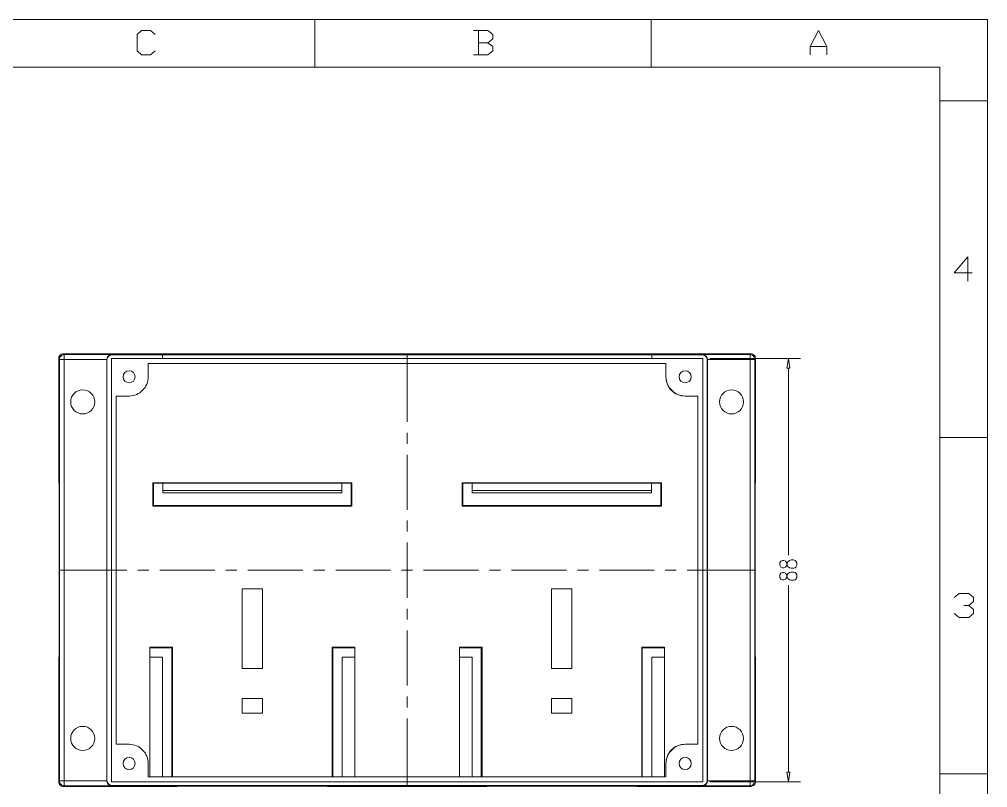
# Model space of a CAD drawing. Header units: millimetres. Extents: x -153 to 267, y -261 to 71.
# Drawn here: x 65.6 to 267.1, y -123.8 to 36 of the extents above; entities that cross this region are included whole.
import ezdxf

# ---------------------------------------------------------------- set-up
doc = ezdxf.new("R2010")
doc.units = ezdxf.units.MM

msp = doc.modelspace()

# ---------------------------------------------------------------- hatches: boundary and pattern name
h = msp.add_hatch(color=0)
h.dxf.hatch_style = 2
h.paths.add_polyline_path([(267.07, 36.01), (267.07, 35.85), (266.94, 35.88), (266.91, 36.01)])
h = msp.add_hatch(color=0)
h.dxf.hatch_style = 2
h.paths.add_polyline_path([(267.07, 18.87), (266.94, 18.91), (266.91, 19.03), (266.94, 19.15), (267.07, 19.18)])
h = msp.add_hatch(color=0)
h.dxf.hatch_style = 2
h.paths.add_polyline_path([(267.07, -51.11), (266.94, -51.08), (266.91, -50.95), (266.94, -50.83), (267.07, -50.8)])
h = msp.add_hatch(color=0)
h.dxf.hatch_style = 2
h.paths.add_polyline_path([(267.07, -121.09), (266.94, -121.06), (266.91, -120.93), (266.94, -120.81), (267.07, -120.78)])

# ---------------------------------------------------------------- linework, layer by layer
at = {"color": 0, "lineweight": 0}
for points in [[(-152.85, 36.01), (267.07, 36.01)], [(127.1, 26.04), (127.1, 36.01)], [(197.09, 26.04), (197.09, 36.01)], [(267.07, -260.9), (267.07, 36.01)], [(267.07, -260.9), (267.07, 36.01)], [(93.86, 29.49), (92.93, 28.66), (91.05, 28.66), (90.12, 29.49), (90.12, 32.83), (91.05, 33.66), (92.93, 33.66), (93.86, 32.83)], [(163.13, 31.16), (164.12, 31.99), (164.12, 32.83), (163.13, 33.66), (160.13, 33.66)], [(161.12, 33.66), (161.12, 28.66)], [(230.12, 28.66), (230.12, 30.33), (231.88, 33.66), (233.6, 30.33), (233.6, 28.66)], [(160.13, 28.66), (163.13, 28.66), (164.12, 29.49), (164.12, 30.33), (163.13, 31.16), (161.12, 31.16)], [(230.12, 30.33), (233.6, 30.33)], [(-142.88, 26.04), (257.1, 26.04)], [(257.1, -250.92), (257.1, 26.04)], [(257.1, 19.03), (267.07, 19.03)], [(263.86, -16.75), (260.12, -16.75), (262.93, -13.41), (262.93, -18.42)], [(74.81, -33.57), (74.62, -33.6), (74.44, -33.67), (74.26, -33.76), (74.11, -33.87), (73.98, -34.01), (73.88, -34.18), (73.83, -34.36), (73.82, -34.56)], [(74.97, -33.73), (74.76, -33.76), (74.56, -33.82), (74.39, -33.91), (74.25, -34.03), (74.13, -34.17), (74.04, -34.34), (73.99, -34.53), (73.98, -34.75)], [(74.81, -33.57), (217.8, -33.57)], [(74.81, -33.57), (74.97, -33.73)], [(74.97, -33.73), (74.97, -123.4)], [(74.97, -33.73), (84.78, -33.73)], [(83.83, -34.75), (83.89, -34.38), (84.1, -34.04), (84.41, -33.82), (84.78, -33.73)], [(84.87, -33.79), (84.67, -33.81), (84.49, -33.88), (84.32, -33.97), (84.17, -34.1), (84.04, -34.25), (83.94, -34.42), (83.88, -34.61), (83.86, -34.81)], [(84.78, -33.73), (84.87, -33.79)], [(197.18, -33.79), (84.87, -33.79)], [(95.43, -33.79), (95.43, -34.56)], [(146.31, -33.57), (146.31, -47.71)], [(197.18, -33.79), (207.74, -33.79)], [(197.18, -33.79), (197.18, -34.56)], [(207.83, -33.73), (207.74, -33.79)], [(208.75, -34.81), (208.73, -34.61), (208.67, -34.42), (208.57, -34.25), (208.44, -34.1), (208.29, -33.97), (208.12, -33.88), (207.94, -33.81), (207.74, -33.79)], [(217.64, -33.73), (207.83, -33.73)], [(208.78, -34.75), (208.72, -34.38), (208.51, -34.04), (208.2, -33.82), (207.83, -33.73)], [(217.8, -33.57), (217.64, -33.73)], [(217.64, -33.73), (217.64, -123.4)], [(218.63, -34.75), (218.62, -34.53), (218.57, -34.34), (218.48, -34.17), (218.36, -34.03), (218.22, -33.91), (218.05, -33.82), (217.85, -33.76), (217.64, -33.73)], [(218.79, -34.56), (218.78, -34.36), (218.73, -34.18), (218.63, -34.01), (218.5, -33.87), (218.35, -33.76), (218.17, -33.67), (217.99, -33.6), (217.8, -33.57)], [(73.82, -60.4), (73.82, -34.56)], [(73.82, -34.56), (73.98, -34.75)], [(73.98, -122.38), (73.98, -34.75)], [(73.98, -34.75), (83.83, -34.75)], [(83.83, -34.75), (83.83, -122.38)], [(83.83, -34.75), (83.86, -34.81)], [(83.86, -122.32), (83.86, -34.81)], [(84.81, -122.57), (84.81, -34.56)], [(84.81, -34.56), (207.8, -34.56)], [(92.47, -35.58), (92.47, -38.33)], [(92.47, -35.58), (200.14, -35.58)], [(200.14, -35.58), (200.14, -38.33)], [(200.14, -35.58), (200.14, -38.33)], [(207.8, -122.57), (207.8, -34.56)], [(208.78, -34.75), (208.75, -34.81)], [(208.75, -122.32), (208.75, -34.81)], [(208.78, -34.75), (218.63, -34.75)], [(208.78, -34.75), (208.78, -122.38)], [(209.31, -34.56), (228.11, -34.56)], [(218.79, -34.56), (218.63, -34.75)], [(218.63, -122.38), (218.63, -34.75)], [(218.79, -60.4), (218.79, -34.56)], [(225.61, -36.57), (225.61, -75.43)], [(88.46, -42.34), (88.86, -42.32), (89.25, -42.26), (89.64, -42.16), (90, -42.03), (90.35, -41.85), (90.68, -41.65), (90.99, -41.41), (91.28, -41.15), (91.54, -40.86), (91.78, -40.55), (91.98, -40.22), (92.15, -39.87), (92.29, -39.5), (92.39, -39.12), (92.45, -38.73), (92.47, -38.33)], [(92.47, -38.33), (92.47, -38.3)], [(200.14, -38.33), (200.17, -38.75), (200.23, -39.15), (200.33, -39.54), (200.46, -39.91), (200.63, -40.26), (200.82, -40.59), (201.05, -40.9), (201.3, -41.18), (201.59, -41.43), (201.89, -41.66), (202.22, -41.86), (202.57, -42.02), (202.94, -42.15), (203.33, -42.25), (203.73, -42.32), (204.15, -42.34)], [(200.14, -38.33), (200.16, -38.72), (200.22, -39.11), (200.32, -39.49), (200.46, -39.86), (200.63, -40.21), (200.84, -40.54), (201.07, -40.86), (201.34, -41.15), (201.63, -41.41), (201.94, -41.65), (202.27, -41.86), (202.62, -42.03), (202.99, -42.17), (203.37, -42.27), (203.76, -42.32), (204.15, -42.34)], [(85.8, -114.79), (85.8, -42.34)], [(88.46, -42.34), (85.8, -42.34)], [(88.46, -42.34), (88.46, -42.31)], [(206.81, -114.79), (206.81, -42.34)], [(146.31, -50), (146.31, -52.28)], [(257.1, -50.95), (267.07, -50.95)], [(146.31, -54.56), (146.31, -65.99)], [(73.82, -60.4), (73.89, -60.46)], [(218.79, -60.4), (218.72, -60.46)], [(73.89, -60.46), (73.89, -96.61)], [(93.39, -65.28), (93.39, -60.43)], [(93.39, -60.43), (134.82, -60.43)], [(93.55, -60.46), (93.39, -60.43)], [(93.55, -65.15), (93.55, -60.46)], [(93.55, -60.46), (134.7, -60.46)], [(95.46, -60.46), (95.46, -62)], [(95.49, -62.5), (95.46, -62)], [(95.46, -62), (132.75, -62)], [(132.75, -62), (132.75, -60.46)], [(132.75, -62), (132.75, -62.5)], [(134.82, -60.43), (134.7, -60.46)], [(134.7, -60.46), (134.7, -65.15)], [(134.82, -60.43), (134.82, -65.28)], [(199.22, -60.43), (157.79, -60.43)], [(157.79, -60.43), (157.91, -60.46)], [(157.79, -60.43), (157.79, -65.28)], [(199.06, -60.46), (157.91, -60.46)], [(157.91, -60.46), (157.91, -65.15)], [(159.86, -62), (159.86, -60.46)], [(197.15, -62), (159.86, -62)], [(159.86, -62.5), (159.86, -62)], [(197.15, -62), (197.12, -62.5)], [(197.15, -62), (197.15, -60.46)], [(199.06, -60.46), (199.22, -60.43)], [(199.06, -65.15), (199.06, -60.46)], [(199.22, -65.28), (199.22, -60.43)], [(218.72, -60.46), (218.72, -96.61)], [(95.49, -62.5), (132.75, -62.5)], [(197.12, -62.5), (159.86, -62.5)], [(93.55, -65.15), (93.39, -65.28)], [(134.82, -65.28), (93.39, -65.28)], [(134.7, -65.15), (93.55, -65.15)], [(134.7, -65.15), (134.82, -65.28)], [(157.91, -65.15), (157.79, -65.28)], [(157.79, -65.28), (199.22, -65.28)], [(157.91, -65.15), (199.06, -65.15)], [(199.06, -65.15), (199.22, -65.28)], [(146.31, -68.27), (146.31, -70.55)], [(146.31, -72.84), (146.31, -84.29)], [(73.82, -78.55), (88.02, -78.55)], [(90.31, -78.55), (92.59, -78.55)], [(94.88, -78.55), (106.3, -78.55)], [(108.58, -78.55), (110.87, -78.55)], [(113.15, -78.55), (124.6, -78.55)], [(126.89, -78.55), (129.17, -78.55)], [(131.46, -78.55), (142.88, -78.55)], [(145.16, -78.55), (147.45, -78.55)], [(149.73, -78.55), (161.15, -78.55)], [(163.44, -78.55), (165.72, -78.55)], [(168.01, -78.55), (179.46, -78.55)], [(181.74, -78.55), (184.03, -78.55)], [(186.31, -78.55), (197.73, -78.55)], [(200.02, -78.55), (202.3, -78.55)], [(204.59, -78.55), (218.79, -78.55)], [(112.01, -82.44), (112.01, -99.05)], [(116.24, -82.44), (112.01, -82.44)], [(116.24, -99.05), (116.24, -82.44)], [(176.37, -82.44), (180.6, -82.44)], [(176.37, -99.05), (176.37, -82.44)], [(180.6, -82.44), (180.6, -99.05)], [(225.61, -120.56), (225.61, -81.7)], [(260.12, -84.23), (261.14, -83.4), (263.15, -83.4), (264.13, -84.23), (264.13, -85.06), (263.15, -85.9), (262.13, -85.9)], [(146.31, -86.58), (146.31, -88.86)], [(263.15, -85.9), (264.13, -86.73), (264.13, -87.56), (263.15, -88.4), (261.14, -88.4), (260.12, -87.56)], [(146.31, -91.14), (146.31, -102.57)], [(92.81, -94.6), (92.81, -121.55)], [(92.81, -94.6), (97.5, -94.6)], [(97.38, -94.73), (97.5, -94.6)], [(97.5, -94.6), (97.5, -121.55)], [(130.72, -94.6), (130.72, -121.55)], [(130.72, -94.6), (135.44, -94.6)], [(130.87, -94.73), (130.72, -94.6)], [(135.44, -94.6), (135.44, -121.55)], [(157.17, -94.6), (157.17, -121.55)], [(161.89, -94.6), (157.17, -94.6)], [(161.74, -94.73), (161.89, -94.6)], [(161.89, -94.6), (161.89, -121.55)], [(195.23, -94.73), (195.11, -94.6)], [(199.83, -94.6), (195.11, -94.6)], [(195.11, -94.6), (195.11, -121.55)], [(199.83, -94.6), (199.83, -121.55)], [(73.82, -96.67), (73.89, -96.61)], [(73.82, -122.57), (73.82, -96.67)], [(92.81, -94.73), (97.38, -94.73)], [(95.43, -96.64), (92.81, -96.64)], [(95.43, -96.64), (95.43, -121.55)], [(97.38, -94.73), (97.38, -121.55)], [(130.87, -121.55), (130.87, -94.73)], [(130.87, -94.73), (135.44, -94.73)], [(132.78, -121.55), (132.78, -96.64)], [(132.78, -96.64), (135.44, -96.64)], [(161.74, -94.73), (157.17, -94.73)], [(159.83, -96.64), (157.17, -96.64)], [(159.83, -121.55), (159.83, -96.64)], [(161.74, -121.55), (161.74, -94.73)], [(199.83, -94.73), (195.23, -94.73)], [(195.23, -94.73), (195.23, -121.55)], [(197.18, -96.64), (199.83, -96.64)], [(197.18, -96.64), (197.18, -121.55)], [(218.79, -96.67), (218.72, -96.61)], [(218.79, -122.57), (218.79, -96.67)], [(112.01, -99.05), (116.24, -99.05)], [(180.6, -99.05), (176.37, -99.05)], [(112.01, -105.25), (112.01, -108.28)], [(116.24, -105.25), (112.01, -105.25)], [(116.24, -108.28), (116.24, -105.25)], [(146.31, -104.85), (146.31, -107.13)], [(176.37, -105.25), (180.6, -105.25)], [(176.37, -108.28), (176.37, -105.25)], [(180.6, -105.25), (180.6, -108.28)], [(112.01, -108.28), (116.24, -108.28)], [(180.6, -108.28), (176.37, -108.28)], [(146.31, -109.42), (146.31, -123.56)], [(88.46, -114.79), (85.8, -114.79)], [(88.46, -114.79), (85.8, -114.79)], [(88.46, -114.79), (88.46, -114.76)], [(92.47, -118.8), (92.45, -118.4), (92.39, -118.01), (92.29, -117.63), (92.15, -117.26), (91.98, -116.91), (91.78, -116.58), (91.54, -116.27), (91.28, -115.98), (90.99, -115.72), (90.68, -115.48), (90.35, -115.28), (90, -115.1), (89.64, -114.97), (89.25, -114.87), (88.86, -114.81), (88.46, -114.79)], [(204.15, -114.79), (203.73, -114.81), (203.33, -114.88), (202.94, -114.98), (202.57, -115.11), (202.22, -115.27), (201.89, -115.47), (201.59, -115.7), (201.3, -115.95), (201.05, -116.23), (200.82, -116.54), (200.63, -116.87), (200.46, -117.22), (200.33, -117.59), (200.23, -117.98), (200.17, -118.38), (200.14, -118.8)], [(204.15, -114.79), (203.76, -114.81), (203.37, -114.86), (202.99, -114.96), (202.62, -115.1), (202.27, -115.27), (201.94, -115.48), (201.63, -115.72), (201.34, -115.98), (201.07, -116.27), (200.84, -116.59), (200.63, -116.92), (200.46, -117.27), (200.32, -117.64), (200.22, -118.02), (200.16, -118.41), (200.14, -118.8)], [(204.15, -114.79), (204.15, -114.76)], [(204.15, -114.79), (206.81, -114.79)], [(204.15, -114.79), (206.81, -114.79)], [(92.47, -118.8), (92.47, -118.77)], [(92.47, -121.55), (92.47, -118.8)], [(200.14, -118.8), (200.14, -118.77)], [(200.14, -121.55), (200.14, -118.8)], [(200.14, -121.55), (200.14, -118.8)], [(73.82, -122.57), (73.98, -122.38)], [(73.82, -122.57), (73.85, -122.77), (73.9, -122.95), (73.99, -123.12), (74.11, -123.27), (74.26, -123.39), (74.43, -123.48), (74.61, -123.54), (74.81, -123.56)], [(73.98, -122.38), (83.83, -122.38)], [(73.98, -122.38), (74.01, -122.69), (74.16, -122.97), (74.38, -123.22), (74.66, -123.34), (74.97, -123.4)], [(83.86, -122.32), (83.83, -122.38)], [(84.78, -123.4), (84.41, -123.31), (84.1, -123.09), (83.89, -122.75), (83.83, -122.38)], [(83.86, -122.32), (83.89, -122.53), (83.95, -122.72), (84.04, -122.89), (84.17, -123.03), (84.31, -123.16), (84.48, -123.25), (84.67, -123.31), (84.87, -123.34)], [(207.8, -122.57), (84.81, -122.57)], [(200.14, -121.55), (92.47, -121.55)], [(207.74, -123.34), (207.94, -123.31), (208.13, -123.25), (208.3, -123.16), (208.44, -123.03), (208.57, -122.89), (208.66, -122.72), (208.72, -122.53), (208.75, -122.32)], [(207.83, -123.4), (208.2, -123.31), (208.51, -123.09), (208.72, -122.75), (208.78, -122.38)], [(208.75, -122.32), (208.78, -122.38)], [(208.78, -122.38), (218.63, -122.38)], [(209.31, -122.57), (228.11, -122.57)], [(217.64, -123.4), (217.95, -123.34), (218.23, -123.22), (218.45, -122.97), (218.6, -122.69), (218.63, -122.38)], [(217.8, -123.56), (217.99, -123.53), (218.17, -123.46), (218.35, -123.37), (218.5, -123.26), (218.63, -123.11), (218.73, -122.95), (218.78, -122.77), (218.79, -122.57)], [(218.79, -122.57), (218.63, -122.38)], [(257.1, -120.93), (267.07, -120.93)], [(74.81, -123.56), (74.97, -123.4)], [(98.49, -123.56), (74.81, -123.56)], [(84.78, -123.4), (74.97, -123.4)], [(84.87, -123.34), (84.78, -123.4)], [(84.87, -123.34), (207.74, -123.34)], [(98.49, -123.5), (98.49, -123.56)], [(129.73, -123.5), (98.49, -123.5)], [(129.73, -123.5), (129.73, -123.56)], [(162.88, -123.56), (129.73, -123.56)], [(162.88, -123.5), (162.88, -123.56)], [(162.88, -123.5), (194.12, -123.5)], [(217.8, -123.56), (194.12, -123.56), (194.12, -123.5)], [(207.74, -123.34), (207.83, -123.4)], [(207.83, -123.4), (217.64, -123.4)], [(217.8, -123.56), (217.64, -123.4)]]:
    msp.add_lwpolyline(points, dxfattribs=at)
for points in [[(225.27, -36.57), (225.61, -34.56), (225.95, -36.57)], [(204.15, -42.34), (206.81, -42.34)], [(223.85, -77.56), (224.03, -77.93), (224.37, -78.06), (224.68, -78.06), (225.02, -77.93), (225.21, -77.69), (225.36, -77.19), (225.52, -76.82), (225.86, -76.57), (226.2, -76.45), (226.69, -76.45), (227.03, -76.57), (227.18, -76.7), (227.37, -77.07), (227.37, -77.56), (227.18, -77.93), (227.03, -78.06), (226.69, -78.18), (226.2, -78.18), (225.86, -78.06), (225.52, -77.81), (225.36, -77.44), (225.21, -76.94), (225.02, -76.7), (224.68, -76.57), (224.37, -76.57), (224.03, -76.7), (223.85, -77.07)], [(223.85, -80.06), (224.03, -80.43), (224.37, -80.56), (224.68, -80.56), (225.02, -80.43), (225.21, -80.19), (225.36, -79.69), (225.52, -79.32), (225.86, -79.07), (226.2, -78.95), (226.69, -78.95), (227.03, -79.07), (227.18, -79.2), (227.37, -79.57), (227.37, -80.06), (227.18, -80.43), (227.03, -80.56), (226.69, -80.68), (226.2, -80.68), (225.86, -80.56), (225.52, -80.31), (225.36, -79.94), (225.21, -79.44), (225.02, -79.2), (224.68, -79.07), (224.37, -79.07), (224.03, -79.2), (223.85, -79.57)], [(225.95, -120.56), (225.61, -122.57), (225.27, -120.56)]]:
    msp.add_lwpolyline(points, close=True, dxfattribs=at)
for centre, radius in [((88.47, -38.34), 1.25), ((204.14, -38.34), 1.25), ((78.82, -43.57), 2.5), ((213.79, -43.57), 2.5), ((78.82, -113.56), 2.5), ((213.79, -113.56), 2.5), ((88.47, -118.79), 1.25), ((204.14, -118.79), 1.25)]:
    msp.add_circle(centre, radius, dxfattribs=at)

doc.saveas('drawing.dxf')
